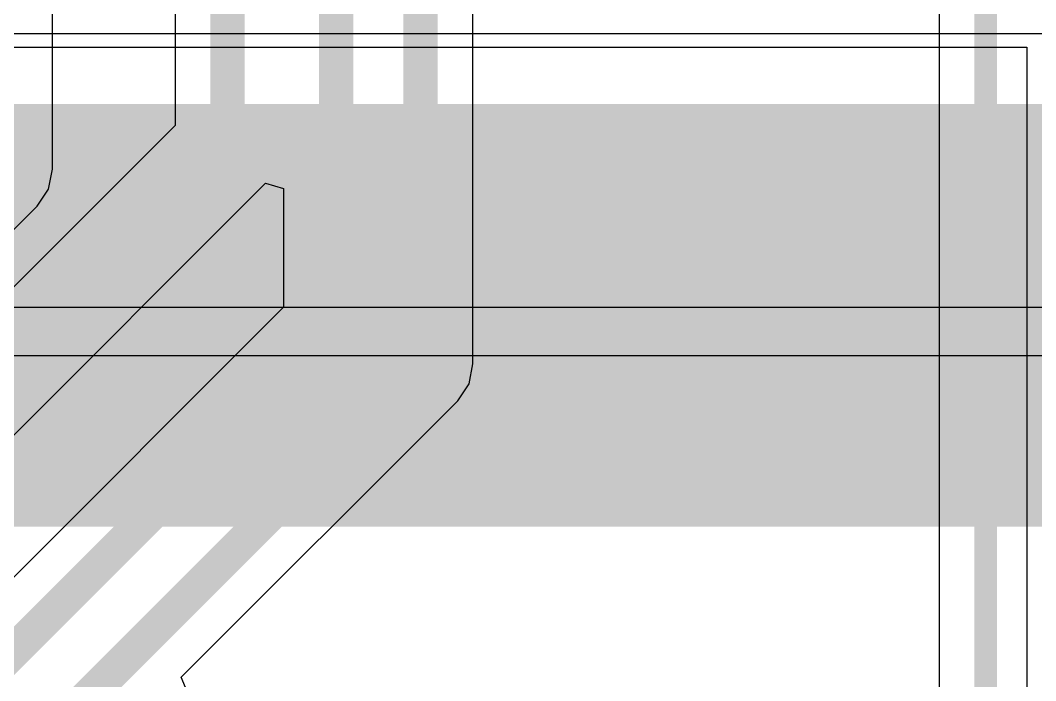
# Model space of a CAD drawing. Header units: inches. Extents: x 0 to 5379, y 0 to 5429.
# Drawn here: x 236.31 to 247.6, y 65.22 to 72.56 of the extents above; entities that cross this region are included whole.
import ezdxf

# ---------------------------------------------------------------- set-up
doc = ezdxf.new("R2010")
doc.units = ezdxf.units.IN
for name, color, linetype in [('Bottom Solder', 6, 'Continuous'), ('PWR', 156, 'Continuous'), ('SIG 01', 90, 'Continuous'), ('Top Layer', 1, 'Continuous')]:
    doc.layers.add(name, color=color, linetype=linetype)

msp = doc.modelspace()

# ---------------------------------------------------------------- hatches: boundary and pattern name
at = {"layer": 'Bottom Solder'}
msp.add_hatch(color=6, dxfattribs=at).paths.add_polyline_path([(191.321, 66.929), (348.971, 66.929), (348.971, 71.631), (191.321, 71.631)])

# ---------------------------------------------------------------- linework, layer by layer
at = {"layer": 'PWR'}
for p, q in [((252.684, 69.367), (188.574, 69.367)), ((188.528, 68.834), (253.192, 68.834))]:
    msp.add_line(p, q, dxfattribs=at)
at = {"layer": 'SIG 01'}
for p, q in [((241.345, 68.741), (241.345, 87.102)), ((246.527, 87.133), (246.527, 64.88)), ((236.67, 70.906), (236.67, 80.416)), ((238.033, 77.809), (238.033, 71.39)), ((238.033, 71.39), (232.028, 65.385)), ((236.626, 70.683), (236.67, 70.906)), ((232.682, 64.391), (239.028, 70.737)), ((236.499, 70.494), (236.626, 70.683)), ((239.028, 70.737), (239.037, 70.75)), ((239.037, 70.75), (239.24, 70.689)), ((239.24, 70.689), (239.24, 69.371)), ((231.944, 65.939), (236.499, 70.494)), ((239.24, 69.371), (230.578, 60.71)), ((241.301, 68.518), (241.345, 68.741)), ((241.175, 68.329), (241.301, 68.518)), ((238.101, 65.255), (241.175, 68.329)), ((238.185, 65.052), (238.101, 65.255))]:
    msp.add_line(p, q, dxfattribs=at)
for points in [[(239.823, 69.13, 0.381, 0.381, 0), (239.823, 88.602, 0.381, 0.381, 0)], [(247.045, 38.848, 0.254, 0.254, 0), (247.045, 87.347, 0.254, 0.254, 0)], [(240.763, 68.741, 0.381, 0.381, 0), (240.763, 87.102, 0.381, 0.381, 0)], [(238.616, 71.149, 0.381, 0.381, 0), (238.616, 85.6, 0.381, 0.381, 0)], [(232.269, 64.803, 0.381, 0.381, 0), (238.616, 71.149, 0.381, 0.381, 0)], [(230.82, 60.127, 0.381, 0.381, 0), (239.823, 69.13, 0.381, 0.381, 0)], [(231.209, 59.187, 0.381, 0.381, 0), (240.763, 68.741, 0.381, 0.381, 0)]]:
    msp.add_lwpolyline(points, format="xyseb", dxfattribs=at)
for points in [[(238.521, 71.149, 0.191, 0.191, 1), (238.711, 71.149, 0.191, 0.191, 1)], [(238.521, 71.149, 0.191, 0.191, 1), (238.711, 71.149, 0.191, 0.191, 1)], [(239.727, 69.13, 0.191, 0.191, 1), (239.918, 69.13, 0.191, 0.191, 1)], [(239.727, 69.13, 0.191, 0.191, 1), (239.918, 69.13, 0.191, 0.191, 1)], [(240.667, 68.741, 0.191, 0.191, 1), (240.858, 68.741, 0.191, 0.191, 1)], [(240.667, 68.741, 0.191, 0.191, 1), (240.858, 68.741, 0.191, 0.191, 1)]]:
    msp.add_lwpolyline(points, format="xyseb", close=True, dxfattribs=at)
at = {"layer": 'Top Layer'}
for p, q in [((0.381, 72.415), (350, 72.415)), ((221.552, 72.263), (247.502, 72.263)), ((247.502, 72.263), (247.502, 72.227)), ((247.502, 72.227), (247.502, 57.84))]:
    msp.add_line(p, q, dxfattribs=at)

doc.saveas('drawing.dxf')
